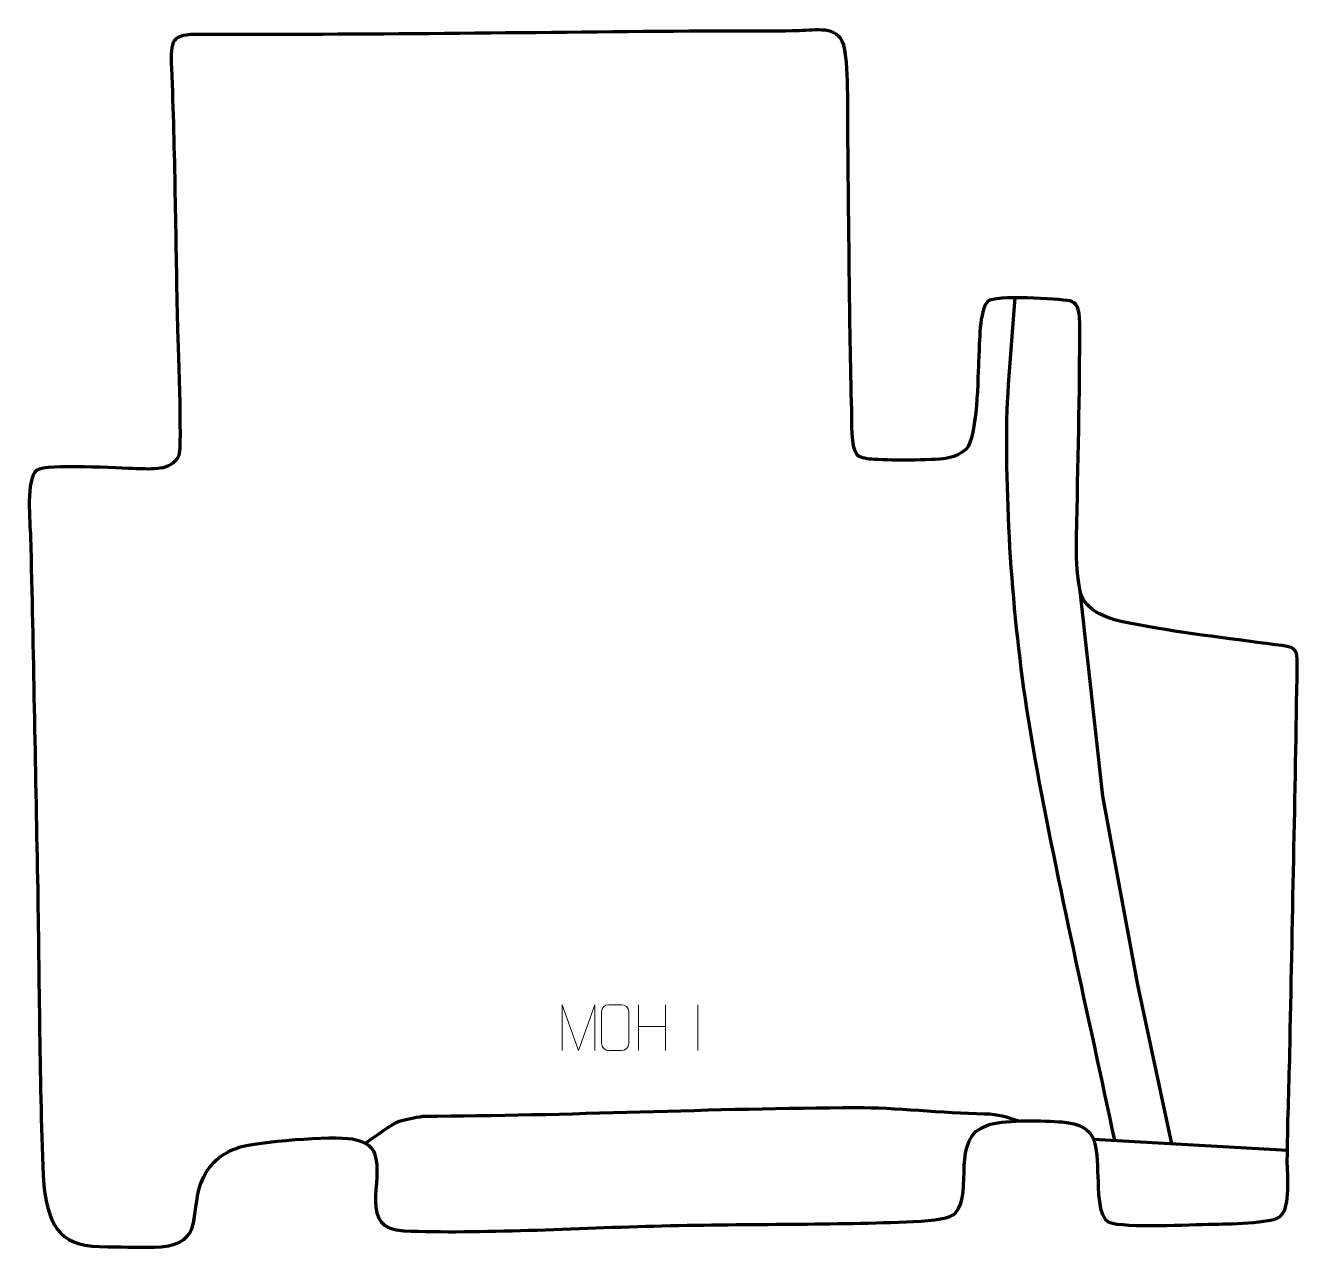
# Model space of a CAD drawing. Header units: millimetres. Extents: x 1042 to 1734, y 380 to 1045.
import ezdxf

# ---------------------------------------------------------------- set-up
doc = ezdxf.new("R2010")
doc.units = ezdxf.units.MM
doc.header["$MEASUREMENT"] = 0
doc.layers.add('layer 2', color=7, linetype='Continuous')
doc.layers.add('layer 3', color=7, linetype='Continuous')

msp = doc.modelspace()

# ---------------------------------------------------------------- linework, layer by layer
at = {"layer": 'layer 2', "color": 142, "lineweight": 158}
for points, knots in [([(1634.697, 438.4568), (1620.1223, 507.4153), (1604.0505, 576.7562), (1591.3793, 646.0325), (1591.3793, 646.0325), (1580.951, 703.7185), (1575.8673, 762.9686), (1575.9012, 821.5828), (1575.9012, 821.5828), (1575.9617, 845.8959), (1578.8736, 872.2124), (1580.4604, 896.757)], [0, 0, 0, 0, 0.25, 0.25, 0.25, 0.25, 0.5, 0.5, 0.5, 0.5, 1, 1, 1, 1]), ([(1665.7979, 436.6949), (1665.7979, 436.6949), (1647.2709, 523.1014), (1647.2709, 523.1014), (1647.2709, 523.1014), (1647.2709, 523.1014), (1628.2209, 625.7598), (1628.2209, 625.7598), (1628.2209, 625.7598), (1628.2209, 625.7598), (1615.9178, 737.284), (1615.9178, 737.284)], [0, 0, 0, 0, 0.25, 0.25, 0.25, 0.25, 0.5, 0.5, 0.5, 0.5, 1, 1, 1, 1]), ([(1227.0689, 436.9186), (1227.0689, 436.9186), (1240.3412, 446.3721), (1243.7808, 448.2242), (1243.7808, 448.2242), (1247.2204, 450.0763), (1258.5975, 451.6638), (1258.5975, 451.6638), (1258.5975, 451.6638), (1337.3774, 451.9987), (1415.947, 456.0572), (1494.3376, 456.3904), (1494.3376, 456.3904), (1514.32, 456.4752), (1541.3765, 453.4005), (1563.7562, 452.9917), (1563.7562, 452.9917), (1571.6844, 452.8468), (1575.3439, 451.3894), (1582.7192, 449.074)], [0, 0, 0, 0, 0.16666667, 0.16666667, 0.16666667, 0.16666667, 0.33333333, 0.33333333, 0.33333333, 0.33333333, 0.5, 0.5, 0.5, 0.5, 0.66666667, 0.66666667, 0.66666667, 0.66666667, 1, 1, 1, 1])]:
    msp.add_open_spline(points, degree=3, knots=knots, dxfattribs=at)
msp.add_open_spline([(1623.1156, 439.113), (1623.1156, 439.113), (1728.5758, 433.1385), (1728.5758, 433.1385)], degree=3, dxfattribs=at)
at = {"layer": 'layer 3', "color": 242, "lineweight": 158}
msp.add_open_spline([(1491.6034, 835.4765), (1491.7686, 829.6251), (1491.0211, 815.3783), (1494.5727, 811.3939), (1494.5727, 811.3939), (1495.8161, 809.9991), (1498.873, 809.2818), (1502.5516, 808.9428), (1502.5516, 808.9428), (1509.4265, 808.3093), (1536.4517, 808.291), (1542.6719, 809.3627), (1542.6719, 809.3627), (1546.6384, 810.046), (1550.3893, 811.4871), (1553.7613, 814.3787), (1553.7613, 814.3787), (1560.0996, 821.1764), (1560.1493, 854.1577), (1560.6997, 864.4897), (1560.6997, 864.4897), (1561.1962, 871.6173), (1560.8078, 890.2159), (1565.6762, 894.8846), (1565.6762, 894.8846), (1569.2601, 898.3214), (1603.9928, 896.2025), (1610.2596, 895.0489), (1610.2596, 895.0489), (1613.9762, 894.2413), (1615.4322, 891.633), (1615.6178, 882.9837), (1615.6178, 882.9837), (1615.7306, 844.5735), (1614.5985, 805.4699), (1613.9306, 767.0103), (1613.9306, 767.0103), (1613.7181, 754.7203), (1613.7811, 749.5792), (1615.9178, 737.284), (1615.9178, 737.284), (1617.9916, 725.566), (1632.7355, 721.7265), (1642.7361, 719.7718), (1642.7361, 719.7718), (1668.2878, 714.7773), (1695.9695, 711.5401), (1721.8801, 708.0772), (1721.8801, 708.0772), (1732.8943, 706.6058), (1734.0972, 707.1477), (1733.9291, 696.5459), (1733.9291, 696.5459), (1732.8155, 626.2764), (1731.2673, 555.9806), (1729.8921, 485.713), (1729.8921, 485.713), (1729.4818, 466.2819), (1728.639, 446.7906), (1728.5204, 427.3662), (1728.5204, 427.3662), (1728.473, 419.6055), (1730.4963, 402.5128), (1724.8335, 397.2592), (1724.8335, 397.2592), (1720.4341, 393.1779), (1694.5745, 393.0965), (1687.904, 392.9503), (1687.904, 392.9503), (1675.6229, 392.6812), (1640.5412, 390.8053), (1631.476, 393.956), (1631.476, 393.956), (1625.4123, 396.9333), (1625.7499, 412.69), (1625.4649, 418.6764), (1625.4649, 418.6764), (1624.5621, 435.6966), (1626.3285, 446.837), (1605.9966, 448.5005), (1605.9966, 448.5005), (1595.9672, 449.3211), (1576.4936, 449.8319), (1567.1158, 447.2747), (1567.1158, 447.2747), (1567.1158, 447.2747), (1565.3791, 446.7179), (1565.3791, 446.7179), (1565.3791, 446.7179), (1544.976, 440.1765), (1558.064, 410.6291), (1548.0942, 399.0526), (1548.0942, 399.0526), (1545.6029, 396.1599), (1536.3766, 394.8729), (1525.2728, 394.3762), (1525.2728, 394.3762), (1481.3341, 392.4104), (1437.8138, 393.2437), (1388.3755, 392.0364), (1388.3755, 392.0364), (1341.5321, 390.8924), (1288.7259, 387.6051), (1248.0709, 389.3189), (1248.0709, 389.3189), (1222.6249, 390.3915), (1237.5031, 416.0628), (1232.0213, 431.359), (1232.0213, 431.359), (1230.3605, 435.9931), (1225.6252, 438.272), (1219.8665, 439.2799), (1219.8665, 439.2799), (1209.3124, 441.1272), (1168.0923, 437.9105), (1158.3956, 434.7587), (1158.3956, 434.7587), (1149.262, 431.79), (1141.6737, 426.1086), (1137.4775, 414.6931), (1137.4775, 414.6931), (1131.7129, 397.6036), (1138.9399, 382.996), (1116.0505, 380.6111), (1116.0505, 380.6111), (1107.06, 380.2061), (1096.2351, 380.6202), (1087.0137, 380.5965), (1087.0137, 380.5965), (1061.8697, 380.5653), (1055.3846, 389.1494), (1052.1257, 414.1754), (1052.1257, 414.1754), (1049.5429, 469.169), (1049.8219, 525.3809), (1048.7265, 580.5358), (1048.7265, 580.5358), (1047.4669, 642.6036), (1046.454, 704.6754), (1044.9519, 766.7382), (1044.9519, 766.7382), (1044.7041, 774.027), (1042.1737, 798.7818), (1048.4051, 803.0469), (1048.4051, 803.0469), (1053.3485, 806.4305), (1093.8268, 804.1031), (1102.5346, 803.8384), (1102.5346, 803.8384), (1110.8545, 803.6742), (1121.2154, 802.2672), (1125.5866, 810.795), (1125.5866, 810.795), (1127.3672, 815.2407), (1125.0045, 874.9289), (1124.755, 885.1058), (1124.755, 885.1058), (1123.7895, 930.4922), (1123.4665, 976.291), (1121.6229, 1021.6111), (1121.6229, 1021.6111), (1120.9925, 1037.1069), (1121.2856, 1040.101), (1137.3121, 1040.0371), (1137.3121, 1040.0371), (1225.81, 1039.6841), (1314.4763, 1041.0527), (1402.9862, 1041.729), (1402.9862, 1041.729), (1422.931, 1042.0209), (1443.1951, 1041.5441), (1463.0193, 1042.0046), (1463.0193, 1042.0046), (1471.7965, 1042.2084), (1483.7552, 1044.9044), (1487.1239, 1034.6306), (1487.1239, 1034.6306), (1490.132, 1025.4564), (1489.341, 997.1497), (1489.4863, 985.6398), (1489.4863, 985.6398), (1490.1175, 935.6686), (1490.2388, 885.4028), (1491.6034, 835.4765)], degree=3, knots=[0, 0, 0, 0, 0.0212766, 0.0212766, 0.0212766, 0.0212766, 0.04255319, 0.04255319, 0.04255319, 0.04255319, 0.06382979, 0.06382979, 0.06382979, 0.06382979, 0.08510638, 0.08510638, 0.08510638, 0.08510638, 0.10638298, 0.10638298, 0.10638298, 0.10638298, 0.12765957, 0.12765957, 0.12765957, 0.12765957, 0.14893617, 0.14893617, 0.14893617, 0.14893617, 0.17021277, 0.17021277, 0.17021277, 0.17021277, 0.19148936, 0.19148936, 0.19148936, 0.19148936, 0.21276596, 0.21276596, 0.21276596, 0.21276596, 0.23404255, 0.23404255, 0.23404255, 0.23404255, 0.25531915, 0.25531915, 0.25531915, 0.25531915, 0.27659574, 0.27659574, 0.27659574, 0.27659574, 0.29787234, 0.29787234, 0.29787234, 0.29787234, 0.31914894, 0.31914894, 0.31914894, 0.31914894, 0.34042553, 0.34042553, 0.34042553, 0.34042553, 0.36170213, 0.36170213, 0.36170213, 0.36170213, 0.38297872, 0.38297872, 0.38297872, 0.38297872, 0.40425532, 0.40425532, 0.40425532, 0.40425532, 0.42553191, 0.42553191, 0.42553191, 0.42553191, 0.44680851, 0.44680851, 0.44680851, 0.44680851, 0.46808511, 0.46808511, 0.46808511, 0.46808511, 0.4893617, 0.4893617, 0.4893617, 0.4893617, 0.5106383, 0.5106383, 0.5106383, 0.5106383, 0.53191489, 0.53191489, 0.53191489, 0.53191489, 0.55319149, 0.55319149, 0.55319149, 0.55319149, 0.57446809, 0.57446809, 0.57446809, 0.57446809, 0.59574468, 0.59574468, 0.59574468, 0.59574468, 0.61702128, 0.61702128, 0.61702128, 0.61702128, 0.63829787, 0.63829787, 0.63829787, 0.63829787, 0.65957447, 0.65957447, 0.65957447, 0.65957447, 0.68085106, 0.68085106, 0.68085106, 0.68085106, 0.70212766, 0.70212766, 0.70212766, 0.70212766, 0.72340426, 0.72340426, 0.72340426, 0.72340426, 0.74468085, 0.74468085, 0.74468085, 0.74468085, 0.76595745, 0.76595745, 0.76595745, 0.76595745, 0.78723404, 0.78723404, 0.78723404, 0.78723404, 0.80851064, 0.80851064, 0.80851064, 0.80851064, 0.82978723, 0.82978723, 0.82978723, 0.82978723, 0.85106383, 0.85106383, 0.85106383, 0.85106383, 0.87234043, 0.87234043, 0.87234043, 0.87234043, 0.89361702, 0.89361702, 0.89361702, 0.89361702, 0.91489362, 0.91489362, 0.91489362, 0.91489362, 0.93617021, 0.93617021, 0.93617021, 0.93617021, 0.95744681, 0.95744681, 0.95744681, 0.95744681, 1, 1, 1, 1], dxfattribs=at)
at = {"layer": 'layer 3', "color": 250, "lineweight": 9}
for points, knots in [([(1334.109, 487.3396), (1334.109, 487.3396), (1334.109, 512.2975), (1334.109, 512.2975), (1334.109, 512.2975), (1334.109, 512.2975), (1343.0341, 487.3396), (1343.0341, 487.3396), (1343.0341, 487.3396), (1343.0341, 487.3396), (1351.794, 512.297), (1351.794, 512.297), (1351.794, 512.297), (1351.794, 512.297), (1351.794, 487.3396), (1351.794, 487.3396)], [0, 0, 0, 0, 0.2, 0.2, 0.2, 0.2, 0.4, 0.4, 0.4, 0.4, 0.6, 0.6, 0.6, 0.6, 1, 1, 1, 1]), ([(1359.4319, 512.295), (1361.7576, 512.295), (1364.0837, 512.295), (1366.4098, 512.295), (1366.4098, 512.295), (1368.3564, 512.3306), (1370.3478, 510.839), (1370.3745, 508.4014), (1370.3745, 508.4014), (1370.3741, 502.6545), (1370.3741, 496.9072), (1370.3745, 491.1595), (1370.3745, 491.1595), (1370.2347, 488.8361), (1368.5575, 487.3565), (1366.4098, 487.3457), (1366.4098, 487.3457), (1364.0779, 487.3461), (1361.746, 487.3461), (1359.4145, 487.3457), (1359.4145, 487.3457), (1357.4895, 487.2403), (1355.5174, 489.1248), (1355.5286, 491.1421), (1355.5286, 491.1421), (1355.5289, 496.9122), (1355.5289, 502.6819), (1355.5286, 508.4512), (1355.5286, 508.4512), (1355.5328, 510.5893), (1357.2795, 512.3085), (1359.4319, 512.295)], [0, 0, 0, 0, 0.11111111, 0.11111111, 0.11111111, 0.11111111, 0.22222222, 0.22222222, 0.22222222, 0.22222222, 0.33333333, 0.33333333, 0.33333333, 0.33333333, 0.44444444, 0.44444444, 0.44444444, 0.44444444, 0.55555556, 0.55555556, 0.55555556, 0.55555556, 0.66666667, 0.66666667, 0.66666667, 0.66666667, 0.77777778, 0.77777778, 0.77777778, 0.77777778, 1, 1, 1, 1])]:
    msp.add_open_spline(points, degree=3, knots=knots, dxfattribs=at)
for points in [[(1375.6298, 512.2953), (1375.6298, 512.2953), (1375.6298, 487.5178), (1375.6298, 487.5178)], [(1390.2731, 512.2953), (1390.2731, 512.2953), (1390.2731, 487.3418), (1390.2731, 487.3418)], [(1407.9514, 512.3056), (1407.9514, 512.3056), (1407.9514, 487.3315), (1407.9514, 487.3315)], [(1375.6298, 500.413), (1375.6298, 500.413), (1390.2731, 500.4134), (1390.2731, 500.4134)]]:
    msp.add_open_spline(points, degree=3, dxfattribs=at)

doc.saveas('drawing.dxf')
